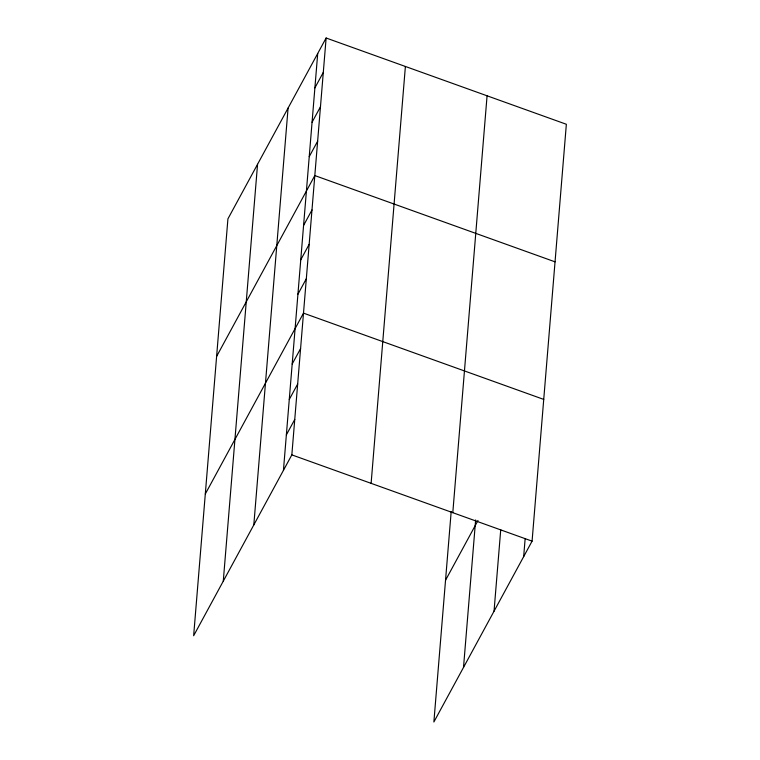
<?xml version="1.0" encoding="UTF-8"?>
<svg xmlns="http://www.w3.org/2000/svg" width="760" height="760" viewBox="0 0 760 760"><rect width="100%" height="100%" fill="white"/><g stroke="black" fill="none" stroke-linecap="round" stroke-linejoin="round"><path stroke-width="1.14" d="M223.278 581.153L257.555 164.284M253.811 524.932L288.087 108.053M283.442 470.354L317.718 53.475M326.125 38L227.924 218.851L193.648 635.731L291.84 454.879L326.125 38L566.352 124.269L532.076 541.149L433.874 722L451.193 511.48M371.117 483.341L405.394 66.471M452.798 512.677L487.075 95.798M463.514 667.422L475.637 519.954M494.038 611.202L500.736 529.701M523.668 556.624L525.122 538.906M314.887 87.875L323.294 72.39M312.056 122.265L320.463 106.78M309.234 156.655L317.642 141.18M216.609 356.421L314.811 175.57L555.038 261.839M303.572 225.445L311.98 209.959M300.751 259.834L309.149 244.349M297.92 294.224L306.327 278.749M205.304 493.99L303.497 313.139L543.732 399.409M292.182 364.049L300.58 348.574M289.265 399.484L297.673 384.009M286.349 434.919L294.756 419.444M445.531 580.26L477.992 520.486M291.84 454.879L532.076 541.149"/></g></svg>
